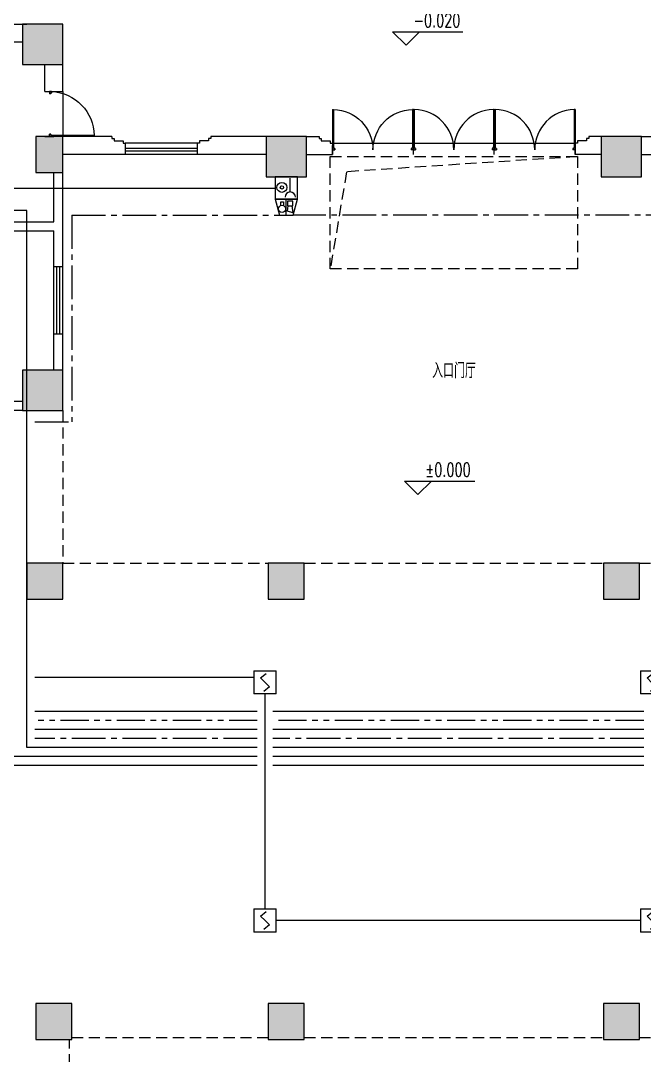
# Model space of a CAD drawing. Extents: x 190999 to 918899, y -200814 to 215286.
# Drawn here: x 699011 to 712886, y 116654 to 139679 of the extents above; entities that cross this region are included whole.
import ezdxf

# ---------------------------------------------------------------- set-up
doc = ezdxf.new("R2010")
doc.units = 0
doc.header["$LTSCALE"] = 1000
doc.header["$MEASUREMENT"] = 0
for name, pattern in [('CENTER2', [1.125, 0.75, -0.125, 0.125, -0.125]), ('HIDDEN', [0.375, 0.25, -0.125]), ('PHANTOM2', [1.25, 0.625, -0.125, 0.125, -0.125, 0.125, -0.125])]:
    doc.linetypes.add(name, pattern=pattern)
for name, color, linetype in [('00-EQUIP', 3, 'Continuous'), ('00-WIRE-4', 6, 'Continuous'), ('A-卫生间', 250, 'Continuous'), ('A-墙线', 2, 'Continuous'), ('A-外窗', 145, 'Continuous'), ('A-门', 167, 'Continuous'), ('COLUMN', 2, 'Continuous'), ('DIM_ELEV', 3, 'Continuous'), ('PUB_HATCH', 250, 'Continuous'), ('PUB_TEXT', 7, 'Continuous'), ('房间名称', 7, 'Continuous')]:
    doc.layers.add(name, color=color, linetype=linetype)
doc.styles.add('_TCH_DIM', font='SIMPLEX', dxfattribs={"bigfont": 'GBCBIG'})
doc.styles.get("Standard").update_dxf_attribs({"font": 'simhei.ttf'})
doc.styles.add('XXK', font='romans.shx', dxfattribs={"width": 0.75, "bigfont": 'hzf.shx'})
doc.linetypes.add('4INE', pattern='A,1,-0.15,["4",XXK,S=0.3,R=0,X=-0.1,Y=-0.1],-0.25', length=1.4)
doc.linetypes.add('BIG-DLINE', pattern='A,1,-0.15,["D",XXK,S=0.2,R=0,X=-0.1,Y=-0.09],-0.2', length=1.35)

# ---------------------------------------------------------------- blocks, each defined once
blk = doc.blocks.new('m1000')
at = {"layer": 'A-墙线'}
for p, q in [((0, 0), (0, 200)), ((1000, 0), (1000, 200))]:
    blk.add_line(p, q, dxfattribs=at)
at = {"layer": 'A-门'}
for p, q in [((0, 1100), (0, 100)), ((0, 1100), (20, 1100)), ((20, 1100), (20, 150)), ((0, 150), (30, 150)), ((0, 100), (50, 100)), ((30, 150), (30, 130)), ((30, 130), (50, 130)), ((50, 130), (50, 100)), ((950, 130), (950, 100)), ((970, 130), (950, 130)), ((1000, 100), (950, 100)), ((970, 150), (970, 130)), ((1000, 150), (970, 150)), ((1000, 150), (1000, 100))]:
    blk.add_line(p, q, dxfattribs=at)
blk.add_arc((0, 100), 1000, 2.866, 88.854, dxfattribs=at)
blk = doc.blocks.new('m1800')
at = {"layer": 'A-墙线'}
for p, q in [((-900, -100), (-900, 100)), ((900, -100), (900, 100))]:
    blk.add_line(p, q, dxfattribs=at)
at = {"layer": 'A-门'}
for p, q in [((-900, 900), (-900, 0)), ((-900, 900), (-880, 900)), ((-880, 900), (-880, 50)), ((880, 900), (880, 50)), ((900, 900), (880, 900)), ((900, 900), (900, 0)), ((-900, 50), (-870, 50)), ((-900, 0), (-850, 0)), ((-870, 50), (-870, 30)), ((-870, 30), (-850, 30)), ((-850, 30), (-850, 0)), ((850, 30), (850, 0)), ((870, 30), (850, 30)), ((900, 0), (850, 0)), ((870, 50), (870, 30)), ((900, 50), (870, 50))]:
    blk.add_line(p, q, dxfattribs=at)
for centre, start, end in [((-900, 0), 0, 88.7267), ((900, 0), 91.2733, 180)]:
    blk.add_arc(centre, 900, start, end, dxfattribs=at)
blk = doc.blocks.new('_LINKPT1')
at = {"color": 0}
blk.add_line((0, 0), (0, 0), dxfattribs=at)
blk = doc.blocks.new('3T1W6ZCM')
for p, q in [((0.5, 0.5), (-0.5, 0.5)), ((-0.5, 0.5), (-0.5, -0.5)), ((0.5, -0.5), (0.5, 0.5)), ((-0.178, 0.172), (-0.178, -0.443)), ((-0.5, -0.5), (0.5, -0.5))]:
    blk.add_line(p, q)
at = {"const_width": 0.04}
blk.add_lwpolyline([(-0.5, 0.5), (-0.5, -0.5), (0.5, -0.5), (0.5, 0.5)], close=True, dxfattribs=at)
for radius in [0.222, 0.074]:
    blk.add_circle((0.197, -0.03), radius)
blk.add_arc((-0.178, 0.403), 0.231, 180, 0)
at = {"xscale": 0.002, "yscale": 0.002, "zscale": 0.002}
for p in [(0, 0.5), (-0.5, 0), (0.5, 0), (0, -0.5)]:
    blk.add_blockref('_LINKPT1', p, dxfattribs=at)
at = {"flags": 9}
blk.add_attdef('A', (0, 0), '', height=0.00002, dxfattribs=at)
blk = doc.blocks.new('6A2OE7N0')
for p, q in [((-0.3, 0.35), (-0.5, -0.35)), ((0.3, 0.35), (-0.3, 0.35)), ((-0.246, -0.061), (-0.286, 0.259)), ((-0.286, 0.259), (-0.046, 0.179)), ((-0.046, 0.179), (-0.086, -0.061)), ((0, 0.35), (0, -0.35)), ((0.5, -0.35), (0.3, 0.35)), ((-0.5, -0.35), (0.5, -0.35)), ((-0.286, -0.061), (-0.286, -0.261)), ((-0.046, -0.061), (-0.286, -0.061)), ((-0.286, -0.261), (-0.046, -0.261)), ((-0.046, -0.261), (-0.046, -0.061)), ((0.13, -0.244), (0.13, -0.072)), ((0.25, -0.244), (0.13, -0.244)), ((0.25, -0.072), (0.25, -0.244))]:
    blk.add_line(p, q)
at = {"const_width": 0.04, "flags": 128}
blk.add_lwpolyline([(-0.5, -0.35), (-0.3, 0.35), (0.3, 0.35), (0.5, -0.35)], close=True, dxfattribs=at)
blk.add_circle((0.19, 0.076), 0.16)
at = {"xscale": 0.002, "yscale": 0.002, "zscale": 0.002}
for p in [(-0.4, 0), (0, 0.35), (0.4, 0), (0, -0.35)]:
    blk.add_blockref('_LINKPT1', p, dxfattribs=at)
at = {"flags": 9}
blk.add_attdef('A', (0, 0), '', height=0.00002, dxfattribs=at)
blk = doc.blocks.new('3S1KCGW2')
for p, q in [((0.5, 0.5), (-0.5, 0.5)), ((-0.5, 0.5), (-0.5, -0.5)), ((0.5, -0.5), (0.5, 0.5)), ((-0.2, 0.2), (0.05, 0.4)), ((0, 0), (-0.2, 0.2)), ((0, 0), (0.2, -0.2)), ((0.2, -0.2), (-0.05, -0.4)), ((-0.5, -0.5), (0.5, -0.5))]:
    blk.add_line(p, q)
at = {"const_width": 0.04, "flags": 128}
blk.add_lwpolyline([(-0.5, -0.5), (-0.5, 0.5), (0.5, 0.5), (0.5, -0.5)], close=True, dxfattribs=at)
at = {"xscale": 0.002, "yscale": 0.002, "zscale": 0.002}
for p in [(0, 0.5), (-0.5, 0), (0.5, 0), (0, -0.5)]:
    blk.add_blockref('_LINKPT1', p, dxfattribs=at)
at = {"flags": 9}
blk.add_attdef('A', (0, 0), '', height=0.00002, dxfattribs=at)

msp = doc.modelspace()

# ---------------------------------------------------------------- hatches: boundary and pattern name
at = {"layer": 'PUB_HATCH'}
for points in [[(699948.5, 138703.7), (699948.5, 139603.7), (699048.5, 139603.7), (699048.5, 138703.7)], [(699948.5, 136303.7), (699948.5, 137103.7), (699348.5, 137103.7), (699348.5, 136303.7)], [(705370.6, 136203.7), (705370.6, 137103.7), (704470.6, 137103.7), (704470.6, 136203.7)], [(711926.5, 136203.7), (712826.5, 136203.7), (712826.5, 137103.7), (711926.5, 137103.7)], [(699948.5, 131003.7), (699948.5, 131903.7), (699048.5, 131903.7), (699048.5, 131003.7)], [(699948.5, 127603.7), (699148.5, 127603.7), (699148.5, 126803.7), (699948.5, 126803.7)], [(704520.6, 126803.7), (705320.6, 126803.7), (705320.6, 127603.7), (704520.6, 127603.7)], [(712776.5, 126803.7), (712776.5, 127603.7), (711976.5, 127603.7), (711976.5, 126803.7)], [(700148.5, 117003.7), (700148.5, 117803.7), (699348.5, 117803.7), (699348.5, 117003.7)], [(704520.6, 117003.7), (705320.6, 117003.7), (705320.6, 117803.7), (704520.6, 117803.7)], [(712776.5, 117003.7), (712776.5, 117803.7), (711976.5, 117803.7), (711976.5, 117003.7)]]:
    msp.add_hatch(color=256, dxfattribs=at).paths.add_polyline_path(points)

# ---------------------------------------------------------------- linework, layer by layer
at = {"layer": '00-WIRE-4'}
for p, q in [((698098.5, 135953.7), (704670.6, 135953.7)), ((699148.5, 135453.7), (698562.2, 135453.7)), ((704198.5, 125063.7), (699323.5, 125063.7)), ((704448.5, 119903.7), (704448.5, 124703.7)), ((704273.5, 123903.7), (699323.5, 123903.7)), ((712873.5, 123903.7), (704623.5, 123903.7)), ((712798.5, 119653.7), (704698.5, 119653.7))]:
    msp.add_line(p, q, dxfattribs=at)
at = {"layer": '00-WIRE-4', "linetype": 'BIG-DLINE'}
for p, q in [((699148.5, 123503.7), (699148.5, 135453.7)), ((704273.5, 124303.7), (699323.5, 124303.7)), ((712873.5, 124303.7), (704623.5, 124303.7)), ((704273.5, 123503.7), (699148.5, 123503.7)), ((712873.5, 123503.7), (704623.5, 123503.7))]:
    msp.add_line(p, q, dxfattribs=at)
at = {"layer": '00-WIRE-4', "linetype": 'CENTER2'}
for p, q in [((700148.5, 135353.7), (700148.5, 130753.7)), ((700148.5, 135353.7), (704770.6, 135353.7)), ((717048.5, 135353.7), (705070.6, 135353.7)), ((699323.5, 130753.7), (700148.5, 130753.7)), ((704273.5, 123703.7), (699323.5, 123703.7)), ((712873.5, 123703.7), (704623.5, 123703.7))]:
    msp.add_line(p, q, dxfattribs=at)
at = {"layer": '00-WIRE-4', "linetype": 'PHANTOM2'}
for p, q in [((704273.5, 124103.7), (699323.5, 124103.7)), ((712873.5, 124103.7), (704623.5, 124103.7))]:
    msp.add_line(p, q, dxfattribs=at)
at = {"layer": '00-WIRE-4', "linetype": '4INE'}
for p, q in [((704273.5, 123303.7), (696248.5, 123303.7)), ((712873.5, 123303.7), (704623.5, 123303.7)), ((704273.5, 123103.7), (696048.5, 123103.7)), ((712873.5, 123103.7), (704623.5, 123103.7))]:
    msp.add_line(p, q, dxfattribs=at)
at = {"layer": 'A-卫生间', "linetype": 'HIDDEN'}
for p, q in [((699948.5, 131003.7), (699948.5, 127603.7)), ((699948.5, 127603.7), (704520.6, 127603.7)), ((705320.6, 127603.7), (711976.5, 127603.7)), ((712776.5, 127603.7), (717348.5, 127603.7)), ((700098.5, 110803.7), (700098.5, 117003.7)), ((700148.5, 117053.7), (704520.6, 117053.7)), ((705320.6, 117053.7), (711976.5, 117053.7)), ((712776.5, 117053.7), (717148.5, 117053.7))]:
    msp.add_line(p, q, dxfattribs=at)
msp.add_lwpolyline([(705898.5, 136653.7), (711398.5, 136653.7), (711398.5, 134153.7), (705898.5, 134153.7)], close=True, dxfattribs=at)
msp.add_lwpolyline([(711398.5, 136653.7), (706261.4, 136317.2), (705898.5, 134153.7)], dxfattribs=at)
at = {"layer": 'A-墙线'}
for p, q in [((698448.5, 139603.7), (699148.5, 139603.7)), ((699048.5, 139203.7), (698148.5, 139203.7)), ((699548.5, 138103.7), (699548.5, 138703.7)), ((699948.5, 138103.7), (699948.5, 138803.7)), ((699548.5, 138103.7), (699948.5, 138103.7)), ((701038.3, 137103.7), (699948.5, 137103.7)), ((701038.3, 137103.7), (701038.3, 137053.7)), ((701038.3, 137053.7), (701088.3, 137053.7)), ((701088.3, 137053.7), (701088.3, 137003.7)), ((701088.3, 137003.7), (701288.3, 137003.7)), ((701288.3, 137003.7), (701288.3, 136953.7)), ((702988.3, 137003.7), (702988.3, 136953.7)), ((703188.3, 137003.7), (702988.3, 137003.7)), ((703188.3, 137053.7), (703188.3, 137003.7)), ((703238.3, 137053.7), (703188.3, 137053.7)), ((704470.6, 137103.7), (703238.3, 137103.7)), ((703238.3, 137103.7), (703238.3, 137053.7)), ((705370.6, 137103.7), (705648.5, 137103.7)), ((705648.5, 137103.7), (705648.5, 137053.7)), ((705648.5, 137053.7), (705698.5, 137053.7)), ((705698.5, 137053.7), (705698.5, 137003.7)), ((705698.5, 137003.7), (705898.5, 137003.7)), ((705898.5, 137003.7), (705898.5, 136953.7)), ((711398.5, 137003.7), (711398.5, 136953.7)), ((711598.5, 137003.7), (711398.5, 137003.7)), ((711598.5, 137053.7), (711598.5, 137003.7)), ((711648.5, 137053.7), (711598.5, 137053.7)), ((711926.5, 137103.7), (711648.5, 137103.7)), ((711648.5, 137103.7), (711648.5, 137053.7)), ((712826.5, 137103.7), (714058.8, 137103.7)), ((701288.3, 136953.7), (701338.3, 136953.7)), ((701338.3, 136953.7), (701338.3, 136703.7)), ((702988.3, 136953.7), (702938.3, 136953.7)), ((702938.3, 136953.7), (702938.3, 136703.7)), ((705898.5, 136953.7), (705948.5, 136953.7)), ((705948.5, 136953.7), (705948.5, 136703.7)), ((711398.5, 136953.7), (711348.5, 136953.7)), ((711348.5, 136953.7), (711348.5, 136703.7)), ((701338.3, 136703.7), (699948.5, 136703.7)), ((704470.6, 136703.7), (702938.3, 136703.7)), ((705370.6, 136703.7), (705948.5, 136703.7)), ((711926.5, 136703.7), (711348.5, 136703.7)), ((712826.5, 136703.7), (714358.8, 136703.7)), ((699748.5, 135203.7), (699748.5, 136303.7)), ((699948.5, 134203.7), (699948.5, 136303.7)), ((697148.5, 135203.7), (699748.5, 135203.7)), ((697148.5, 135003.7), (699748.5, 135003.7)), ((699748.5, 134203.7), (699748.5, 135003.7)), ((699948.5, 134203.7), (699748.5, 134203.7)), ((699748.5, 131903.7), (699748.5, 132703.7)), ((699948.5, 132703.7), (699748.5, 132703.7)), ((699948.5, 131903.7), (699948.5, 132703.7)), ((699048.5, 131203.7), (698848.5, 131203.7)), ((699048.5, 131003.7), (698848.5, 131003.7))]:
    msp.add_line(p, q, dxfattribs=at)
at = {"layer": 'A-外窗'}
for p, q in [((702938.3, 136953.7), (701338.3, 136953.7)), ((702938.3, 136833.7), (701338.3, 136833.7)), ((702938.3, 136773.7), (701338.3, 136773.7)), ((702938.3, 136703.7), (701338.3, 136703.7)), ((699748.5, 132703.7), (699748.5, 134203.7)), ((699818.5, 132703.7), (699818.5, 134203.7)), ((699878.5, 132703.7), (699878.5, 134203.7)), ((699948.5, 132703.7), (699948.5, 134203.7))]:
    msp.add_line(p, q, dxfattribs=at)
at = {"layer": 'A-门'}
for p, q in [((699948.5, 138103.7), (699948.5, 137103.7)), ((705948.5, 136953.7), (711348.5, 136953.7))]:
    msp.add_line(p, q, dxfattribs=at)
at = {"layer": 'COLUMN'}
for p, q in [((699948.5, 139603.7), (699048.5, 139603.7)), ((699048.5, 139603.7), (699048.5, 138703.7)), ((699948.5, 138703.7), (699948.5, 139603.7)), ((699048.5, 138703.7), (699948.5, 138703.7)), ((699948.5, 137103.7), (699348.5, 137103.7)), ((699348.5, 137103.7), (699348.5, 136303.7)), ((699948.5, 136303.7), (699948.5, 137103.7)), ((705370.6, 137103.7), (704470.6, 137103.7)), ((704470.6, 137103.7), (704470.6, 136203.7)), ((705370.6, 136203.7), (705370.6, 137103.7)), ((712826.5, 137103.7), (711926.5, 137103.7)), ((711926.5, 137103.7), (711926.5, 136203.7)), ((712826.5, 136203.7), (712826.5, 137103.7)), ((699348.5, 136303.7), (699948.5, 136303.7)), ((704470.6, 136203.7), (705370.6, 136203.7)), ((711926.5, 136203.7), (712826.5, 136203.7)), ((699948.5, 131903.7), (699048.5, 131903.7)), ((699048.5, 131903.7), (699048.5, 131003.7)), ((699948.5, 131003.7), (699948.5, 131903.7)), ((699048.5, 131003.7), (699948.5, 131003.7)), ((699948.5, 127603.7), (699148.5, 127603.7)), ((699148.5, 127603.7), (699148.5, 126803.7)), ((699948.5, 126803.7), (699948.5, 127603.7)), ((705320.6, 127603.7), (704520.6, 127603.7)), ((704520.6, 127603.7), (704520.6, 126803.7)), ((705320.6, 126803.7), (705320.6, 127603.7)), ((712776.5, 127603.7), (711976.5, 127603.7)), ((711976.5, 127603.7), (711976.5, 126803.7)), ((712776.5, 126803.7), (712776.5, 127603.7)), ((699148.5, 126803.7), (699948.5, 126803.7)), ((704520.6, 126803.7), (705320.6, 126803.7)), ((711976.5, 126803.7), (712776.5, 126803.7)), ((700148.5, 117803.7), (699348.5, 117803.7)), ((699348.5, 117803.7), (699348.5, 117003.7)), ((700148.5, 117003.7), (700148.5, 117803.7)), ((705320.6, 117803.7), (704520.6, 117803.7)), ((704520.6, 117803.7), (704520.6, 117003.7)), ((705320.6, 117003.7), (705320.6, 117803.7)), ((712776.5, 117803.7), (711976.5, 117803.7)), ((711976.5, 117803.7), (711976.5, 117003.7)), ((712776.5, 117003.7), (712776.5, 117803.7)), ((699348.5, 117003.7), (700148.5, 117003.7)), ((704520.6, 117003.7), (705320.6, 117003.7)), ((711976.5, 117003.7), (712776.5, 117003.7))]:
    msp.add_line(p, q, dxfattribs=at)
at = {"layer": 'DIM_ELEV'}
for p, q in [((707585.8, 139133), (707285.8, 139433)), ((707285.8, 139433), (708850.8, 139433)), ((707585.8, 139133), (707885.8, 139433)), ((707849.6, 129133.6), (707549.6, 129433.6)), ((707549.6, 129433.6), (709114.6, 129433.6)), ((707849.6, 129133.6), (708149.6, 129433.6))]:
    msp.add_line(p, q, dxfattribs=at)

# ---------------------------------------------------------------- block references
at = {"layer": '00-EQUIP', "xscale": 500, "yscale": 500, "zscale": 500, "rotation": 180}
for name, p in [('3T1W6ZCM', (704920.6, 135953.7)), ('6A2OE7N0', (704920.6, 135528.7)), ('3S1KCGW2', (704448.5, 124953.7)), ('3S1KCGW2', (713048.5, 124953.7)), ('3S1KCGW2', (704448.5, 119653.7)), ('3S1KCGW2', (713048.5, 119653.7))]:
    msp.add_blockref(name, p, dxfattribs=at)
at = {"layer": 'A-门', "xscale": -1, "rotation": 270}
msp.add_blockref('m1000', (699548.5, 137103.7), dxfattribs=at)
at = {"layer": 'A-门', "xscale": -1}
msp.add_blockref('m1800', (706848.5, 136803.7), dxfattribs=at)
at = {"layer": 'A-门'}
for p in [(708648.5, 136803.7), (710448.5, 136803.7)]:
    msp.add_blockref('m1800', p, dxfattribs=at)

# ---------------------------------------------------------------- texts
at = {"layer": 'PUB_TEXT', "style": '_TCH_DIM', "width": 0.705882}
for s, p in [('-0.020', (707750.8, 139537.8)), ('%%P0.000', (708014.6, 129538.5))]:
    msp.add_text(s, height=297.5, dxfattribs=at).set_placement(p)
at = {"layer": '房间名称', "style": '_TCH_DIM'}
msp.add_text('入口门厅', height=337.59, dxfattribs=at).set_placement((708166.5, 131723.2))

doc.saveas('drawing.dxf')
